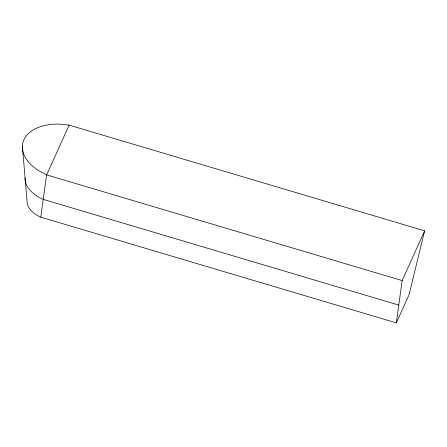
<?xml version="1.0" encoding="UTF-8"?>
<svg xmlns="http://www.w3.org/2000/svg" width="447" height="447" viewBox="0 0 447 447"><rect width="100%" height="100%" fill="white"/><g stroke="black" fill="none" stroke-linecap="round" stroke-linejoin="round"><path stroke-width="0.67" d="M46.583 174.855L40.772 217.164L396.333 322.885L409.039 294.813L424.65 230.842L69.089 125.121L59.211 124.115A43.605 27.328 11.5 0 0 23.87 139.85A43.605 27.328 11.5 0 0 38.252 170.424L46.583 174.855L402.144 280.576L396.333 322.885M46.633 174.866L69.145 125.138M402.144 280.576L424.65 230.842M398.78 305.094L43.225 199.373A32.581 20.417 11.5 0 1 25.066 177.789L22.35 145.979M25.066 177.789L27.049 200.876A24.613 15.421 11.4 0 0 40.772 217.164"/></g></svg>
